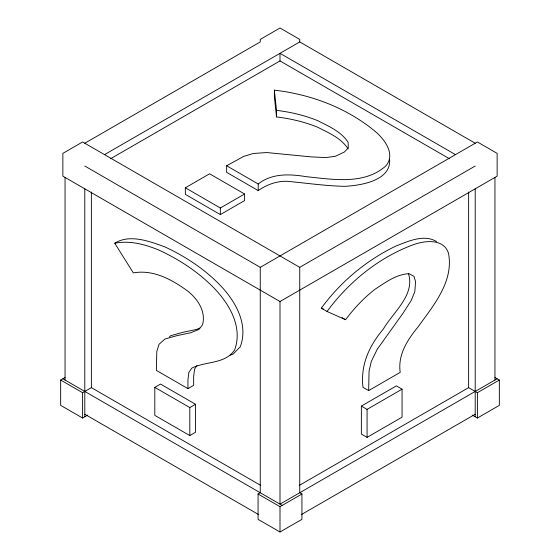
<?xml version="1.0" encoding="UTF-8"?>
<svg xmlns="http://www.w3.org/2000/svg" width="560" height="560" viewBox="0 0 560 560"><rect width="100%" height="100%" fill="white"/><g stroke="black" fill="none" stroke-linecap="round" stroke-linejoin="round"><path stroke-width="0.84" d="M154.805 387.366L154.805 415.366L189.805 435.568L195.51 432.278L195.51 404.285L160.51 384.076L154.805 387.366L189.805 407.575L195.51 404.285M187.95 388.633L187.95 379.799L188.874 372.365L191.793 368.13C205.667 361.039 224.931 364.385 234.612 350C243.313 326.445 228.578 302.456 212.275 286.307C196.91 271.061 178.57 259.14 158.949 250.11C145.012 244.363 129.878 240.24 114.765 243.229L133.329 272.895C153.405 269.241 172.438 279.839 188.048 291.326C197.869 299.271 206.15 311.703 202.531 324.8L198.954 329.413L190.862 332.71L176.813 335.685L165.011 338.996L159.047 344.274L156.793 351.477L156.394 370.412L187.95 388.633L193.655 385.336L193.655 376.509L194.579 369.075L197.008 365.547M189.805 435.568L189.805 407.575M361.368 406.091L361.368 434.084L367.073 437.374L402.066 417.172L402.066 389.172L396.368 385.882L361.368 406.091L367.073 409.381L402.066 389.172M367.073 437.374L367.073 409.381M408.499 273.791C415.261 295.078 392.805 312.641 383.376 328.993C369.054 346.024 360.444 364.84 362.957 387.296L368.662 390.586L369.061 371.189L371.315 361.382L377.279 349.216L403.13 313.082L411.215 300.447L414.799 291.704L415.59 281.659L413.966 276.325L409.094 273.672C396.214 274.267 385.483 282.471 375.06 289.233C363.832 297.941 354.102 308.357 345.59 319.704L327.033 311.472L321.328 308.175C340.648 281.673 366.555 260.162 396.102 245.952C408.415 241.227 424.06 233.933 436.548 241.549M327.033 311.472C349.027 281.715 379.064 257.208 414.001 244.461C425.558 240.464 443.968 238.581 448.504 253.316C453.964 281.484 433.3 305.725 417.977 327.012C407.414 339.843 397.635 354.942 400.211 372.372L368.662 390.586M169.526 336.756L170.716 335.699L182.518 332.395L196.567 329.413L199.801 328.097M84.791 143.234L260.26 41.93L260.26 39.396L280 28L299.74 39.396L299.74 41.93L104.531 154.63M110.579 158.739L280 60.928L449.421 158.739M185.346 187.789L209.594 173.796L244.594 194.005L244.594 200.585L220.346 214.585L185.346 194.376L185.346 187.789L220.346 207.998L244.594 194.005M226.66 165.774L243.656 156.422L253.281 153.475L266.798 152.558L311.024 156.877L326.011 157.563L335.37 156.289L344.463 151.956L348.271 147.882L348.131 142.338C341.173 131.474 328.706 126.287 317.639 120.638C304.486 115.276 290.598 112.056 276.514 110.362L274.365 90.167C311.129 94.339 347.375 108.094 375.886 131.978C385.126 139.993 395.955 154.994 385.462 166.285C363.804 185.094 332.479 179.326 306.383 176.701C289.982 173.964 272.02 173.04 258.216 183.995L226.66 165.774L226.66 172.361L258.216 190.582C268.107 183.715 279.93 179.851 292.019 181.776C309.617 183.533 327.152 185.983 344.855 186.333C360.206 185.521 391.468 180.887 389.585 159.285M114.765 243.229C129.682 233.793 149.576 241.311 164.654 246.813C184.268 255.843 202.615 267.771 217.98 283.017C234.283 299.159 249.011 323.155 240.317 346.71L233.289 353.955L230.195 355.18M87.717 415.079L82.6 418.033L60.662 405.37L60.662 380.044L65.051 377.51M84.791 166.026L260.26 267.337L477.4 141.967L497.14 153.363L497.14 176.162L280 301.525L62.86 176.162L62.86 153.363L82.6 141.967L299.74 267.337L475.209 166.026M60.662 380.044L82.6 392.707L91.371 387.639L260.792 485.45M299.74 267.337L299.74 492.744L301.931 494.011L301.931 519.337L280 532L258.069 519.337L258.069 494.011L260.26 492.744L260.26 267.337M299.208 485.45L468.629 387.639L477.4 392.707L499.338 380.044L499.338 405.37L477.4 418.033L472.283 415.079M497.14 378.777L280 504.14L280 301.525M258.069 494.011L280 506.674L301.931 494.011M301.252 514.661L475.209 414.232M274.365 90.167L274.365 96.754L276.514 116.942C290.598 118.643 304.486 121.863 317.639 127.225C328.706 132.874 341.173 138.061 348.131 148.925M321.328 308.175L323.652 309.204M299.74 41.93L475.209 143.234M455.469 154.63L280 53.326L280 60.928M494.949 377.51L499.338 380.044M342.027 317.646L345.59 319.704M62.86 378.777L282.191 505.407M84.791 414.232L258.748 514.661M494.949 177.429L494.949 380.044M477.4 392.707L477.4 418.033M475.209 188.825L475.209 416.766M468.629 192.01L468.629 387.639M280 506.674L280 532M276.514 110.362L276.514 116.942M258.216 183.995L258.216 190.582M220.346 207.998L220.346 214.585M91.371 192.01L91.371 387.639M84.791 188.825L84.791 416.766M82.6 392.707L82.6 418.033M65.051 177.429L65.051 380.044"/></g></svg>
